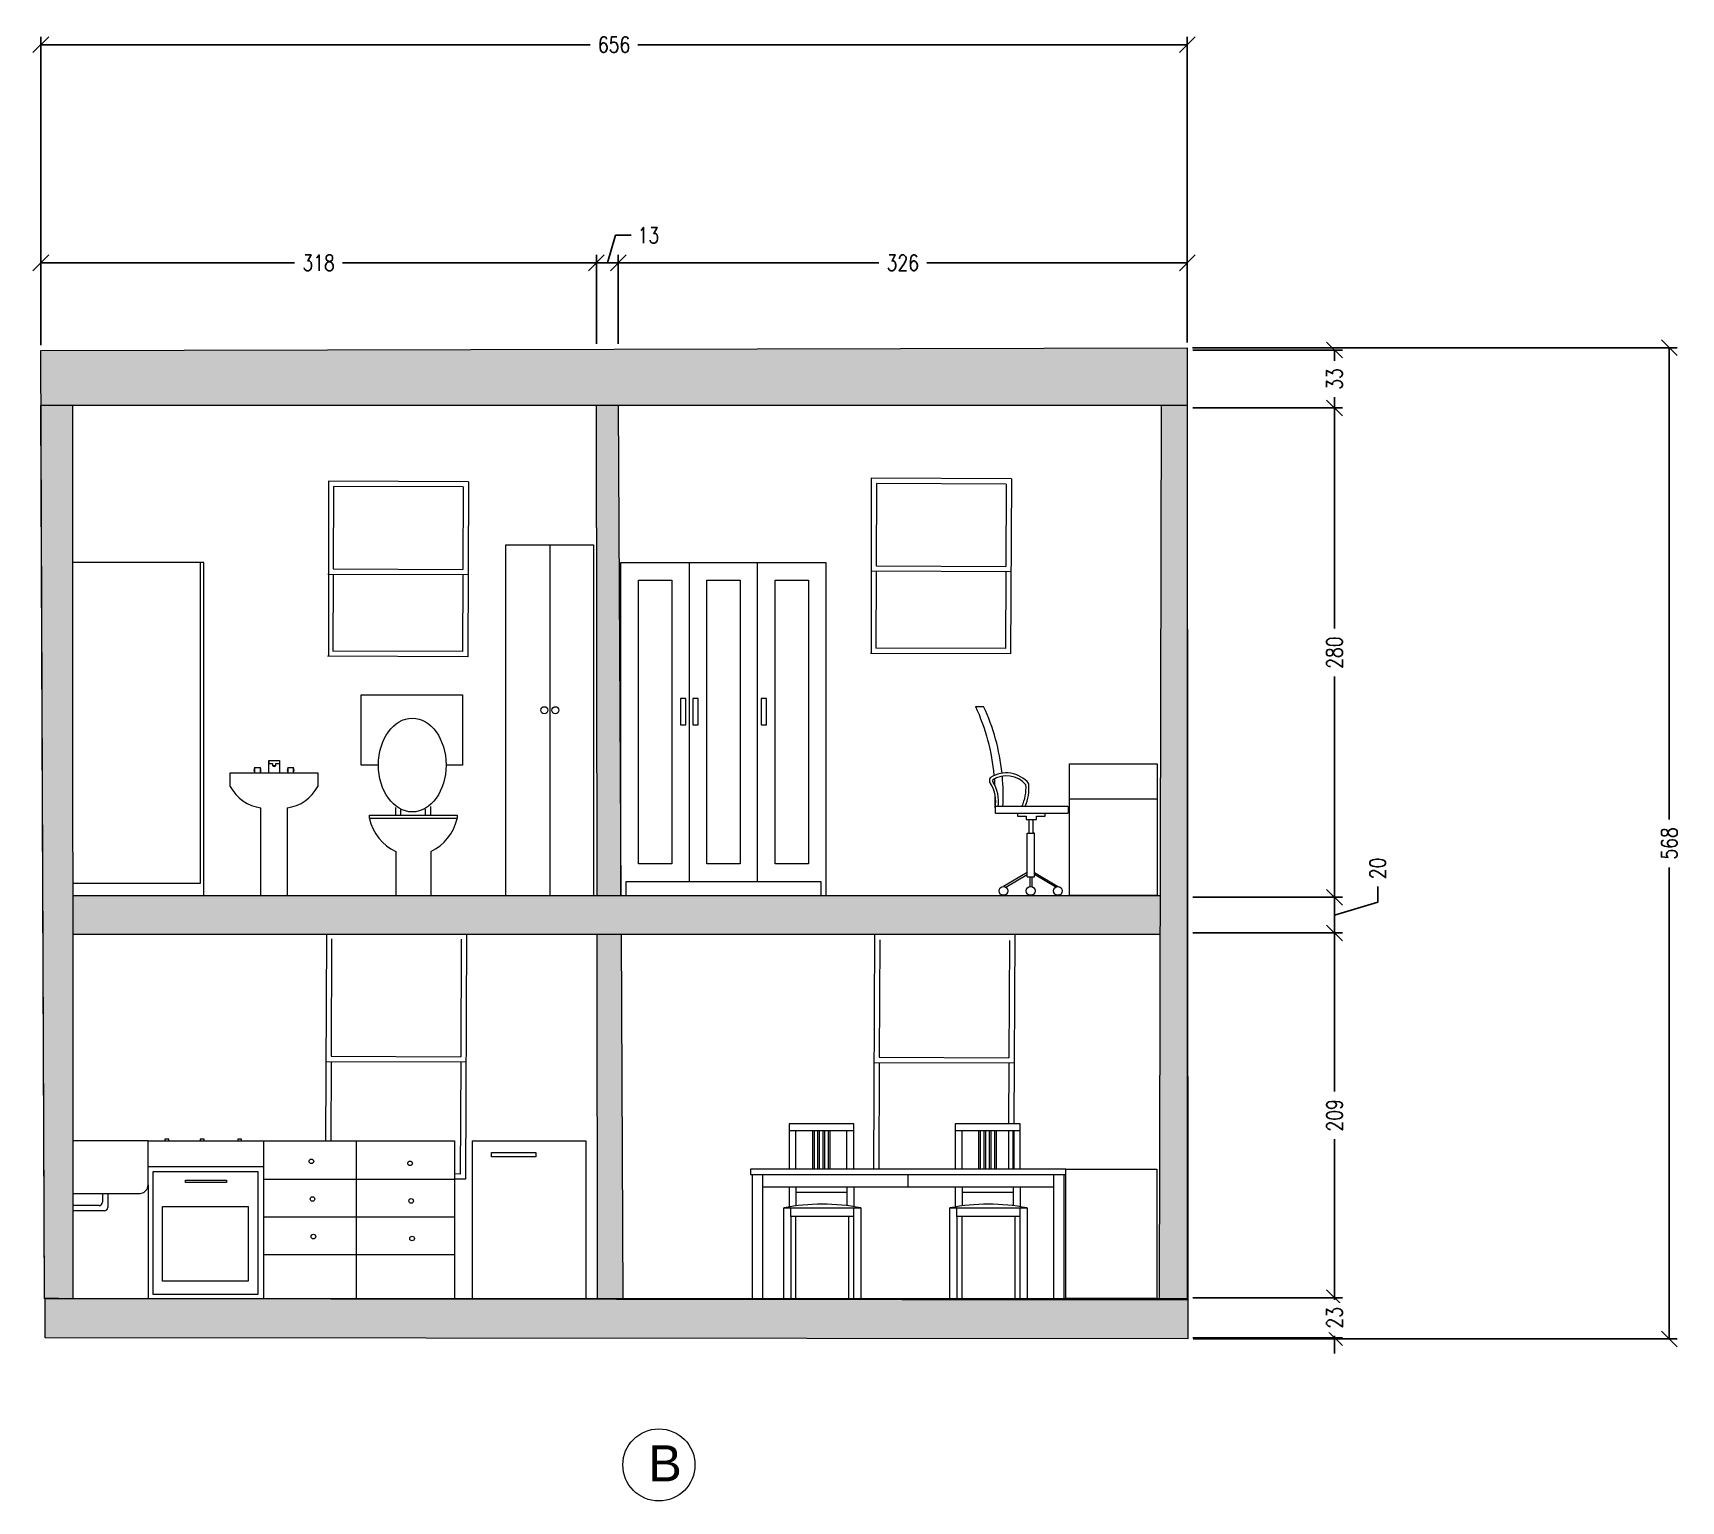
# Model space of a CAD drawing. Header units: inches. Extents: x 6.8 to 51.1, y 5 to 46.5.
# Drawn here: x 8.36 to 27.23, y 5.75 to 22.56 of the extents above; entities that cross this region are included whole.
import ezdxf

# ---------------------------------------------------------------- set-up
doc = ezdxf.new("R2010")
doc.units = ezdxf.units.IN
doc.header["$MEASUREMENT"] = 0
doc.layers.get('DEFPOINTS').update_dxf_attribs({"color": 210})
doc.layers.add('A-ANNO-SCRN', color=30, linetype='Continuous')
doc.layers.add('A-ELEV-MBE1', color=7, linetype='Continuous', lineweight=35)
doc.styles.add('E-ROMANS', font='romans.shx', dxfattribs={"width": 0.8})
doc.styles.get("Standard").update_dxf_attribs({"font": 'Arial.ttf'})
doc.dimstyles.new('Copy of E-0050_TICK_18', dxfattribs={"dimscale": 0.001, "dimtxt": 90, "dimasz": 90, "dimexe": 45, "dimexo": 30, "dimgap": 45, "dimtad": 0, "dimlfac": 50, "dimzin": 0, "dimdsep": 46, "dimtxsty": 'E-ROMANS', "dimblk": 'OBLIQUE', "dimblk1": 'OBLIQUE', "dimblk2": 'OBLIQUE', "dimcen": 45, "dimclrd": 256, "dimclre": 256, "dimclrt": 256, "dimadec": 0, "dimazin": 0, "dimtfac": 1, "dimtmove": 1, "dimatfit": 3, "dimldrblk": 'OPEN90', "dimfxl": 1, "dimtfill": 1, "dimtolj": 1, "dimtzin": 0, "dimarcsym": 0})

# ---------------------------------------------------------------- blocks, each defined once
blk = doc.blocks.new('_Oblique')
at = {"color": 0, "linetype": 'ByBlock', "lineweight": -2}
blk.add_line((-0.5, -0.5), (0.5, 0.5), dxfattribs=at)
blk = doc.blocks.new('*D67')
at = {"lineweight": -2, "transparency": 16777216}
for p, q in [((21.638, 18.957), (27.187, 18.957)), ((27.097, 18.957), (27.097, 13.556)), ((27.097, 7.606), (27.097, 13.006)), ((21.644, 7.606), (27.187, 7.606))]:
    blk.add_line(p, q, dxfattribs=at)
at = {"layer": 'DEFPOINTS', "color": 0, "transparency": 16777216}
for p in [(21.578, 18.957), (21.584, 7.606), (27.097, 7.606)]:
    blk.add_point(p, dxfattribs=at)
at = {"lineweight": -2, "transparency": 16777216, "xscale": 0.18, "yscale": 0.18, "zscale": 0.18}
for p, rotation in [((27.097, 18.957), 90), ((27.097, 7.606), 270)]:
    blk.add_blockref('_Oblique', p, dxfattribs=dict(at, rotation=rotation))
at = {"lineweight": 0, "transparency": 16777216, "insert": (27.097, 13.281), "char_height": 0.18, "attachment_point": 5, "rotation": 90, "style": 'E-ROMANS', "bg_fill": 3, "box_fill_scale": 1.25, "bg_fill_color": 256, "bg_fill_true_color": 13158600, "bg_fill_transparency": 0}
blk.add_mtext('\\A1;568', dxfattribs=at)
blk = doc.blocks.new('_Open90')
at = {"color": 0, "linetype": 'ByBlock', "lineweight": -2}
for p, q in [((0, 0), (-1, 0)), ((-0.5, 0.5), (0, 0)), ((0, 0), (-0.5, -0.5))]:
    blk.add_line(p, q, dxfattribs=at)
blk = doc.blocks.new('*D68')
at = {"lineweight": -2, "transparency": 16777216}
for p, q in [((8.451, 18.986), (8.451, 22.518)), ((21.578, 19.017), (21.578, 22.518)), ((8.451, 22.428), (14.743, 22.428)), ((21.578, 22.428), (15.286, 22.428))]:
    blk.add_line(p, q, dxfattribs=at)
at = {"layer": 'DEFPOINTS', "color": 0, "transparency": 16777216}
for p in [(21.578, 22.428), (8.451, 18.926), (21.578, 18.957)]:
    blk.add_point(p, dxfattribs=at)
at = {"lineweight": -2, "transparency": 16777216, "xscale": 0.18, "yscale": 0.18, "zscale": 0.18, "rotation": 180}
blk.add_blockref('_Oblique', (8.451, 22.428), dxfattribs=at)
at = {"lineweight": -2, "transparency": 16777216, "xscale": 0.18, "yscale": 0.18, "zscale": 0.18}
blk.add_blockref('_Oblique', (21.578, 22.428), dxfattribs=at)
at = {"lineweight": 0, "transparency": 16777216, "insert": (15.015, 22.428), "char_height": 0.18, "attachment_point": 5, "style": 'E-ROMANS', "bg_fill": 3, "box_fill_scale": 1.25, "bg_fill_color": 256, "bg_fill_true_color": 13158600, "bg_fill_transparency": 0}
blk.add_mtext('\\A1;656', dxfattribs=at)
blk = doc.blocks.new('*D69')
at = {"lineweight": -2, "transparency": 16777216}
for p, q in [((8.451, 18.986), (8.451, 20.02)), ((14.812, 19.001), (14.812, 20.02)), ((8.451, 19.93), (11.356, 19.93)), ((14.812, 19.93), (11.907, 19.93))]:
    blk.add_line(p, q, dxfattribs=at)
at = {"layer": 'DEFPOINTS', "color": 0, "transparency": 16777216}
for p in [(14.812, 19.93), (8.451, 18.926), (14.812, 18.941)]:
    blk.add_point(p, dxfattribs=at)
at = {"lineweight": -2, "transparency": 16777216, "xscale": 0.18, "yscale": 0.18, "zscale": 0.18, "rotation": 180}
blk.add_blockref('_Oblique', (8.451, 19.93), dxfattribs=at)
at = {"lineweight": -2, "transparency": 16777216, "xscale": 0.18, "yscale": 0.18, "zscale": 0.18}
blk.add_blockref('_Oblique', (14.812, 19.93), dxfattribs=at)
at = {"lineweight": 0, "transparency": 16777216, "insert": (11.632, 19.93), "char_height": 0.18, "attachment_point": 5, "style": 'E-ROMANS', "bg_fill": 3, "box_fill_scale": 1.25, "bg_fill_color": 256, "bg_fill_true_color": 13158600, "bg_fill_transparency": 0}
blk.add_mtext('\\A1;318', dxfattribs=at)
blk = doc.blocks.new('*D70')
at = {"lineweight": -2, "transparency": 16777216}
for p, q in [((14.938, 19.93), (15.032, 20.245)), ((15.032, 20.245), (15.212, 20.245)), ((14.812, 19.001), (14.812, 20.02)), ((15.063, 19.002), (15.063, 20.02)), ((14.812, 19.93), (15.063, 19.93))]:
    blk.add_line(p, q, dxfattribs=at)
at = {"layer": 'DEFPOINTS', "color": 0, "transparency": 16777216}
for p in [(15.063, 19.93), (14.812, 18.941), (15.063, 18.942)]:
    blk.add_point(p, dxfattribs=at)
at = {"lineweight": -2, "transparency": 16777216, "xscale": 0.18, "yscale": 0.18, "zscale": 0.18, "rotation": 180}
blk.add_blockref('_Oblique', (14.812, 19.93), dxfattribs=at)
at = {"lineweight": 0, "transparency": 16777216, "insert": (15.408, 20.245), "char_height": 0.18, "attachment_point": 5, "style": 'E-ROMANS', "bg_fill": 3, "box_fill_scale": 1.25, "bg_fill_color": 256, "bg_fill_true_color": 13158600, "bg_fill_transparency": 0}
blk.add_mtext('\\A1;13', dxfattribs=at)
at = {"lineweight": -2, "transparency": 16777216, "xscale": 0.18, "yscale": 0.18, "zscale": 0.18}
blk.add_blockref('_Oblique', (15.063, 19.93), dxfattribs=at)
blk = doc.blocks.new('*D71')
at = {"lineweight": -2, "transparency": 16777216}
for p, q in [((15.063, 19.002), (15.063, 20.02)), ((21.578, 19.017), (21.578, 20.02)), ((15.063, 19.93), (18.046, 19.93)), ((21.578, 19.93), (18.596, 19.93))]:
    blk.add_line(p, q, dxfattribs=at)
at = {"layer": 'DEFPOINTS', "color": 0, "transparency": 16777216}
for p in [(21.578, 19.93), (15.063, 18.942), (21.578, 18.957)]:
    blk.add_point(p, dxfattribs=at)
at = {"lineweight": -2, "transparency": 16777216, "xscale": 0.18, "yscale": 0.18, "zscale": 0.18, "rotation": 180}
blk.add_blockref('_Oblique', (15.063, 19.93), dxfattribs=at)
at = {"lineweight": -2, "transparency": 16777216, "xscale": 0.18, "yscale": 0.18, "zscale": 0.18}
blk.add_blockref('_Oblique', (21.578, 19.93), dxfattribs=at)
at = {"lineweight": 0, "transparency": 16777216, "insert": (18.321, 19.93), "char_height": 0.18, "attachment_point": 5, "style": 'E-ROMANS', "bg_fill": 3, "box_fill_scale": 1.25, "bg_fill_color": 256, "bg_fill_true_color": 13158600, "bg_fill_transparency": 0}
blk.add_mtext('\\A1;326', dxfattribs=at)
blk = doc.blocks.new('*D53')
at = {"lineweight": -2, "transparency": 16777216}
for p, q in [((21.642, 18.931), (23.354, 18.931)), ((23.264, 18.931), (23.264, 18.806)), ((23.264, 18.269), (23.264, 18.393)), ((21.642, 18.269), (23.354, 18.269))]:
    blk.add_line(p, q, dxfattribs=at)
at = {"layer": 'DEFPOINTS', "color": 0, "transparency": 16777216}
for p in [(21.582, 18.931), (21.582, 18.269), (23.264, 18.269)]:
    blk.add_point(p, dxfattribs=at)
at = {"lineweight": -2, "transparency": 16777216, "xscale": 0.18, "yscale": 0.18, "zscale": 0.18}
for p, rotation in [((23.264, 18.931), 90), ((23.264, 18.269), 270)]:
    blk.add_blockref('_Oblique', p, dxfattribs=dict(at, rotation=rotation))
at = {"lineweight": 0, "transparency": 16777216, "insert": (23.264, 18.6), "char_height": 0.18, "attachment_point": 5, "rotation": 90, "style": 'E-ROMANS', "bg_fill": 3, "box_fill_scale": 1.25, "bg_fill_color": 256, "bg_fill_true_color": 13158600, "bg_fill_transparency": 0}
blk.add_mtext('\\A1;33', dxfattribs=at)
blk = doc.blocks.new('*D54')
at = {"lineweight": -2, "transparency": 16777216}
for p, q in [((21.642, 18.269), (23.354, 18.269)), ((23.264, 18.269), (23.264, 15.741)), ((23.264, 12.664), (23.264, 15.191)), ((21.642, 12.664), (23.354, 12.664))]:
    blk.add_line(p, q, dxfattribs=at)
at = {"layer": 'DEFPOINTS', "color": 0, "transparency": 16777216}
for p in [(21.582, 18.269), (21.582, 12.664), (23.264, 12.664)]:
    blk.add_point(p, dxfattribs=at)
at = {"lineweight": -2, "transparency": 16777216, "xscale": 0.18, "yscale": 0.18, "zscale": 0.18}
for p, rotation in [((23.264, 18.269), 90), ((23.264, 12.664), 270)]:
    blk.add_blockref('_Oblique', p, dxfattribs=dict(at, rotation=rotation))
at = {"lineweight": 0, "transparency": 16777216, "insert": (23.264, 15.466), "char_height": 0.18, "attachment_point": 5, "rotation": 90, "style": 'E-ROMANS', "bg_fill": 3, "box_fill_scale": 1.25, "bg_fill_color": 256, "bg_fill_true_color": 13158600, "bg_fill_transparency": 0}
blk.add_mtext('\\A1;280', dxfattribs=at)
blk = doc.blocks.new('*D55')
at = {"lineweight": -2, "transparency": 16777216}
for p, q in [((21.642, 12.664), (23.354, 12.664)), ((23.264, 12.664), (23.264, 12.256)), ((23.759, 12.609), (23.759, 12.789)), ((23.264, 12.46), (23.759, 12.609)), ((21.642, 12.256), (23.354, 12.256))]:
    blk.add_line(p, q, dxfattribs=at)
at = {"layer": 'DEFPOINTS', "color": 0, "transparency": 16777216}
for p in [(21.582, 12.664), (21.582, 12.256), (23.264, 12.256)]:
    blk.add_point(p, dxfattribs=at)
at = {"lineweight": -2, "transparency": 16777216, "xscale": 0.18, "yscale": 0.18, "zscale": 0.18}
for p, rotation in [((23.264, 12.664), 90), ((23.264, 12.256), 270)]:
    blk.add_blockref('_Oblique', p, dxfattribs=dict(at, rotation=rotation))
at = {"lineweight": 0, "transparency": 16777216, "insert": (23.759, 12.995), "char_height": 0.18, "attachment_point": 5, "rotation": 90, "style": 'E-ROMANS', "bg_fill": 3, "box_fill_scale": 1.25, "bg_fill_color": 256, "bg_fill_true_color": 13158600, "bg_fill_transparency": 0}
blk.add_mtext('\\A1;20', dxfattribs=at)
blk = doc.blocks.new('*D56')
at = {"lineweight": -2, "transparency": 16777216}
for p, q in [((21.642, 12.256), (23.354, 12.256)), ((23.264, 12.256), (23.264, 10.439)), ((23.264, 8.078), (23.264, 9.896)), ((21.642, 8.078), (23.354, 8.078))]:
    blk.add_line(p, q, dxfattribs=at)
at = {"layer": 'DEFPOINTS', "color": 0, "transparency": 16777216}
for p in [(21.582, 12.256), (21.582, 8.078), (23.264, 8.078)]:
    blk.add_point(p, dxfattribs=at)
at = {"lineweight": -2, "transparency": 16777216, "xscale": 0.18, "yscale": 0.18, "zscale": 0.18}
for p, rotation in [((23.264, 12.256), 90), ((23.264, 8.078), 270)]:
    blk.add_blockref('_Oblique', p, dxfattribs=dict(at, rotation=rotation))
at = {"lineweight": 0, "transparency": 16777216, "insert": (23.264, 10.167), "char_height": 0.18, "attachment_point": 5, "rotation": 90, "style": 'E-ROMANS', "bg_fill": 3, "box_fill_scale": 1.25, "bg_fill_color": 256, "bg_fill_true_color": 13158600, "bg_fill_transparency": 0}
blk.add_mtext('\\A1;209', dxfattribs=at)
blk = doc.blocks.new('*D57')
at = {"lineweight": -2, "transparency": 16777216}
for p, q in [((23.264, 8.078), (23.264, 8.258)), ((21.642, 8.078), (23.354, 8.078)), ((23.264, 8.078), (23.264, 8.056)), ((21.642, 7.62), (23.354, 7.62)), ((23.264, 7.62), (23.264, 7.642)), ((23.264, 7.62), (23.264, 7.44))]:
    blk.add_line(p, q, dxfattribs=at)
at = {"layer": 'DEFPOINTS', "color": 0, "transparency": 16777216}
for p in [(21.582, 8.078), (21.582, 7.62)]:
    blk.add_point(p, dxfattribs=at)
at = {"lineweight": -2, "transparency": 16777216, "xscale": 0.18, "yscale": 0.18, "zscale": 0.18}
for p, rotation in [((23.264, 8.078), 270), ((23.264, 7.62), 90)]:
    blk.add_blockref('_Oblique', p, dxfattribs=dict(at, rotation=rotation))
at = {"lineweight": 0, "transparency": 16777216, "insert": (23.264, 7.849), "char_height": 0.18, "attachment_point": 5, "rotation": 90, "style": 'E-ROMANS', "bg_fill": 3, "box_fill_scale": 1.25, "bg_fill_color": 256, "bg_fill_true_color": 13158600, "bg_fill_transparency": 0}
blk.add_mtext('\\A1;23', dxfattribs=at)
at = {"layer": 'DEFPOINTS', "color": 0, "transparency": 16777216}
blk.add_point((23.264, 7.62), dxfattribs=at)

msp = doc.modelspace()

# ---------------------------------------------------------------- hatches: boundary and pattern name
at = {"layer": 'A-ANNO-SCRN', "lineweight": 0}
h = msp.add_hatch(color=7, dxfattribs=at)
h.dxf.hatch_style = 1
h.set_gradient(color1=(51, 51, 51), color2=(51, 51, 51), tint=1)
h.paths.add_polyline_path([(8.812, 18.3), (8.453, 18.3), (8.492, 8.075), (8.68, 8.069), (8.817, 8.069)])
h.paths.add_polyline_path([(21.27, 12.686), (8.814, 12.686), (8.815, 12.237), (21.269, 12.237)])
h.paths.add_polyline_path([(15.097, 12.237), (14.821, 12.237), (14.826, 8.065), (15.117, 8.065)])
h.paths.add_polyline_path([(15.063, 18.3), (14.813, 18.3), (14.82, 12.686), (15.094, 12.686)])
h.paths.add_polyline_path([(21.584, 8.055), (12.501, 8.065), (8.501, 8.065), (8.501, 7.62), (21.584, 7.606)])
h.paths.add_polyline_path([(21.578, 18.957), (8.451, 18.926), (8.453, 18.3), (8.812, 18.3), (21.578, 18.3)])
h.paths.add_polyline_path([(21.578, 18.3), (21.285, 18.3), (21.259, 8.065), (21.578, 8.065)])

# ---------------------------------------------------------------- linework, layer by layer
at = {"color": 7, "lineweight": 0}
for p, q in [((11.743, 17.429), (11.743, 15.424)), ((13.347, 17.423), (13.339, 15.417)), ((17.96, 17.464), (17.96, 15.458)), ((19.564, 17.457), (19.556, 15.451)), ((15.877, 12.847), (15.877, 16.498)), ((16.659, 12.847), (16.659, 16.498)), ((19.158, 14.851), (19.243, 14.851)), ((12.515, 13.605), (12.515, 13.692)), ((12.575, 13.605), (12.575, 13.665)), ((12.856, 13.605), (12.856, 13.673)), ((12.916, 13.605), (12.916, 13.705)), ((20.219, 13.638), (20.219, 13.693)), ((19.764, 13.398), (19.815, 13.398)), ((12.916, 13.188), (12.916, 12.686)), ((19.5, 12.779), (19.746, 12.926)), ((19.774, 12.9), (19.774, 12.786)), ((19.797, 12.9), (19.797, 12.785)), ((20.072, 12.78), (19.829, 12.924)), ((9.679, 9.875), (13.188, 9.875)), ((10.999, 9.875), (10.999, 8.068)), ((12.064, 8.066), (12.064, 9.875)), ((13.188, 9.875), (13.188, 8.065)), ((13.39, 9.875), (14.693, 9.875)), ((13.39, 9.875), (13.39, 8.066)), ((14.693, 9.875), (14.693, 8.066)), ((17.76, 9.991), (17.018, 9.991)), ((17.098, 9.55), (17.098, 9.991)), ((17.289, 9.55), (17.289, 9.991)), ((17.309, 9.55), (17.309, 9.991)), ((17.349, 9.55), (17.349, 9.991)), ((17.369, 9.55), (17.369, 9.991)), ((17.409, 9.55), (17.409, 9.991)), ((17.429, 9.55), (17.429, 9.991)), ((17.469, 9.55), (17.469, 9.991)), ((17.489, 9.55), (17.489, 9.991)), ((17.68, 9.55), (17.68, 9.991)), ((19.663, 9.991), (18.921, 9.991)), ((19.002, 9.55), (19.002, 9.991)), ((19.192, 9.55), (19.192, 9.991)), ((19.212, 9.55), (19.212, 9.991)), ((19.252, 9.55), (19.252, 9.991)), ((19.272, 9.55), (19.272, 9.991)), ((19.312, 9.55), (19.312, 9.991)), ((19.332, 9.55), (19.332, 9.991)), ((19.373, 9.55), (19.373, 9.991)), ((19.393, 9.55), (19.393, 9.991)), ((19.583, 9.55), (19.583, 9.991)), ((9.679, 9.583), (10.999, 9.583)), ((18.383, 9.349), (18.383, 9.49)), ((9.679, 9.373), (9.679, 8.066)), ((10.999, 9.435), (13.188, 9.435)), ((17.018, 9.349), (17.018, 9.119)), ((17.098, 9.349), (17.098, 9.131)), ((17.098, 9.289), (17.68, 9.289)), ((17.68, 9.349), (17.68, 9.133)), ((17.76, 9.349), (17.76, 9.122)), ((18.921, 9.349), (18.921, 9.119)), ((19.002, 9.349), (19.002, 9.131)), ((19.002, 9.289), (19.583, 9.289)), ((19.583, 9.349), (19.583, 9.133)), ((19.663, 9.349), (19.663, 9.122)), ((17.038, 9.008), (17.038, 9.109)), ((17.76, 9.008), (17.76, 9.109)), ((18.941, 9.008), (18.941, 9.109)), ((19.663, 9.008), (19.663, 9.109)), ((10.999, 9.004), (13.188, 9.004)), ((10.999, 9.004), (13.188, 9.004)), ((10.999, 8.573), (13.188, 8.573))]:
    msp.add_line(p, q, dxfattribs=at)
for points in [[(8.451, 18.926), (21.578, 18.957), (21.578, 8.065), (8.492, 8.065)], [(8.451, 18.3), (8.812, 18.3), (8.817, 8.065), (8.492, 8.075)], [(21.285, 18.3), (21.578, 18.3), (21.584, 8.055), (21.259, 8.065)], [(9.869, 9.875), (9.915, 9.875), (9.915, 9.893), (9.869, 9.893)], [(10.276, 9.875), (10.322, 9.875), (10.322, 9.893), (10.276, 9.893)], [(10.705, 9.875), (10.75, 9.875), (10.75, 9.893), (10.705, 9.893)], [(13.61, 9.742), (14.118, 9.742), (14.118, 9.693), (13.61, 9.693)], [(9.738, 9.523), (10.937, 9.523), (10.937, 8.115), (9.738, 8.115)], [(20.188, 9.55), (21.229, 9.55), (21.229, 8.07), (20.188, 8.07)], [(10.108, 9.425), (10.578, 9.425), (10.578, 9.4), (10.108, 9.4)], [(9.843, 9.122), (10.825, 9.122), (10.825, 8.27), (9.843, 8.27)], [(8.501, 8.07), (21.584, 8.055), (21.584, 7.606), (8.501, 7.62)]]:
    msp.add_lwpolyline(points, close=True, dxfattribs=at)
for points in [[(8.451, 18.3), (21.578, 18.3)], [(14.82, 12.686), (14.813, 18.3), (15.063, 18.3), (15.094, 12.686)], [(13.777, 12.686), (13.777, 16.699), (14.78, 16.699), (14.78, 12.686)], [(14.278, 16.699), (14.278, 12.686)], [(10.319, 12.686), (10.319, 16.498), (8.813, 16.498)], [(8.814, 12.827), (10.279, 12.827), (10.279, 16.498)], [(15.094, 12.686), (15.094, 16.498), (17.441, 16.498), (17.441, 12.686)], [(15.295, 13.048), (15.295, 16.297), (15.676, 16.297), (15.676, 13.048), (15.295, 13.048)], [(16.077, 13.048), (16.077, 16.297), (16.458, 16.297), (16.458, 13.048), (16.077, 13.048)], [(16.86, 13.048), (16.86, 16.297), (17.241, 16.297), (17.241, 13.048), (16.86, 13.048)], [(12.317, 14.179), (12.117, 14.179), (12.117, 14.982), (13.28, 14.982), (13.28, 14.179), (13.091, 14.179)], [(15.837, 14.939), (15.776, 14.939), (15.776, 14.638), (15.837, 14.638), (15.837, 14.939)], [(15.977, 14.939), (15.917, 14.939), (15.917, 14.638), (15.977, 14.638), (15.977, 14.939)], [(16.759, 14.939), (16.699, 14.939), (16.699, 14.638), (16.759, 14.638), (16.759, 14.939)], [(11.061, 14.091), (11.061, 14.231), (11.182, 14.231), (11.182, 14.091)], [(11.061, 14.231), (11.061, 14.198), (11.103, 14.198), (11.103, 14.173), (11.143, 14.173), (11.143, 14.198), (11.182, 14.198)], [(20.229, 12.686), (20.229, 14.191), (21.232, 14.191), (21.232, 12.686), (20.229, 12.686)], [(10.62, 13.934), (10.62, 14.091), (11.623, 14.091), (11.623, 13.934)], [(10.901, 14.091), (10.901, 14.151), (10.961, 14.151), (10.961, 14.091)], [(11.282, 14.091), (11.282, 14.151), (11.342, 14.151), (11.342, 14.091)], [(20.229, 13.79), (21.232, 13.79)], [(10.971, 12.686), (10.971, 13.69)], [(11.272, 13.69), (11.272, 12.686)], [(12.214, 13.565), (12.214, 13.605), (13.217, 13.605), (13.217, 13.565), (12.214, 13.565)], [(20.21, 13.703), (19.377, 13.703), (19.377, 13.638)], [(19.386, 13.628), (20.21, 13.628)], [(19.633, 13.628), (19.633, 13.592), (19.733, 13.592), (19.733, 13.556), (19.851, 13.556), (19.851, 13.592), (19.951, 13.592), (19.951, 13.628)], [(19.764, 13.556), (19.764, 13.398)], [(19.815, 13.398), (19.815, 13.556)], [(19.746, 12.9), (19.746, 13.398), (19.764, 13.398)], [(19.746, 12.9), (19.829, 12.9), (19.829, 13.398), (19.815, 13.398)], [(12.515, 13.188), (12.515, 12.686)], [(15.094, 12.686), (15.155, 12.686), (15.155, 12.847), (17.381, 12.847), (17.381, 12.686), (17.441, 12.686)], [(19.746, 12.95), (19.474, 12.787)], [(19.829, 12.95), (20.102, 12.786)], [(8.814, 12.686), (21.27, 12.686)], [(21.269, 12.237), (8.815, 12.237)], [(15.097, 12.237), (15.117, 8.065), (14.826, 8.065), (14.821, 12.237)], [(17.76, 9.55), (17.76, 10.071), (17.018, 10.071), (17.018, 9.55)], [(19.663, 9.55), (19.663, 10.071), (18.921, 10.071), (18.921, 9.55)], [(9.679, 9.365), (9.679, 9.875), (8.817, 9.875), (8.817, 9.273)], [(16.578, 9.55), (16.578, 9.49), (20.188, 9.49), (20.188, 9.55), (16.578, 9.55)], [(16.598, 9.49), (16.598, 8.066), (16.718, 8.066), (16.718, 9.49)], [(20.047, 9.49), (20.047, 8.066), (20.168, 8.066), (20.168, 9.49)], [(8.817, 9.273), (9.588, 9.273)], [(9.158, 9.273), (9.158, 9.173)], [(9.218, 9.273), (9.218, 9.113)], [(16.718, 9.349), (20.047, 9.349)], [(9.118, 9.133), (8.817, 9.133)], [(9.178, 9.073), (8.817, 9.073)], [(16.958, 8.066), (16.958, 9.109), (17.84, 9.109), (17.84, 8.066), (17.76, 8.066), (17.76, 9.008), (17.038, 9.008), (17.038, 8.066), (16.958, 8.066)], [(18.861, 8.066), (18.861, 9.109), (19.744, 9.109), (19.744, 8.066), (19.663, 8.066), (19.663, 9.008), (18.941, 9.008), (18.941, 8.066), (18.861, 8.066)], [(17.018, 8.066), (17.098, 8.066), (17.098, 9.008)], [(17.7, 9.008), (17.7, 8.066), (17.78, 8.066)], [(18.921, 8.066), (19.002, 8.066), (19.002, 9.008)], [(19.603, 9.008), (19.603, 8.066), (19.683, 8.066)]]:
    msp.add_lwpolyline(points, dxfattribs=at)
for centre, radius in [((14.216, 14.807), 0.0401), ((14.343, 14.807), 0.0401), ((19.473, 12.737), 0.0502), ((19.785, 12.737), 0.0502), ((20.097, 12.737), 0.0502), ((11.549, 9.641), 0.0262), ((12.679, 9.618), 0.0262), ((11.562, 9.209), 0.0262), ((12.692, 9.187), 0.0262), ((11.572, 8.779), 0.0262), ((12.702, 8.757), 0.0262), ((15.528, 6.164), 0.413)]:
    msp.add_circle(centre, radius, dxfattribs=at)
for centre, radius, start, end in [((19.162, 14.848), 0.00537, 140.7444, 219.2556), ((16.954, 13.829), 2.426, 5.4604, 24.7963), ((19.242, 14.846), 0.00565, 40.429, 76.009), ((17.045, 13.829), 2.426, 6.0738, 24.8624), ((11.123, 14.186), 0.0235, 211.9826, 328.0174), ((10.941, 14.121), 0.0501, 143.0652, 216.9348), ((10.921, 14.121), 0.0501, 323.0652, 36.9348), ((11.322, 14.121), 0.0501, 143.0652, 216.9348), ((11.302, 14.121), 0.0501, 323.0652, 36.9348), ((19.365, 14.002), 0.0526, 140.942, 219.058), ((19.506, 13.759), 0.33, 38.5627, 123.3178), ((19.001, 13.763), 0.384, 348.6096, 32.4052), ((19.508, 13.763), 0.293, 40.4401, 123.4585), ((19.373, 14.004), 0.0274, 172.7838, 220.3749), ((19.002, 13.763), 0.415, 351.6841, 32.4802), ((16.954, 13.829), 2.426, 2.6, 4.5855), ((17.045, 13.829), 2.426, 357.0257, 5.2753), ((19.2, 13.923), 0.566, 337.1749, 4.288), ((11.026, 14.143), 0.457, 207.2338, 263.0374), ((11.216, 14.143), 0.457, 276.9626, 332.7662), ((16.954, 13.829), 2.426, 357.0257, 359.6589), ((19.21, 13.92), 0.522, 335.5166, 3.6847), ((19.387, 13.638), 0.0101, 179.4984, 276.3762), ((20.209, 13.693), 0.0101, 358.4951, 95.373), ((20.209, 13.638), 0.0101, 263.6238, 0.5016), ((12.757, 13.69), 0.558, 193.0042, 244.2076), ((12.673, 13.69), 0.558, 295.7924, 346.9958), ((9.583, 9.369), 0.0958, 267.2925, 2.3824), ((9.117, 9.174), 0.0408, 270.9858, 359.3784), ((9.177, 9.114), 0.0408, 270.9858, 359.3784), ((17.399, 6.761), 2.388, 79.3552, 100.6448), ((19.302, 6.761), 2.388, 79.3552, 100.6448)]:
    msp.add_arc(centre, radius, start, end, dxfattribs=at)
msp.add_ellipse((12.704, 14.179), major_axis=(0, -0.537), ratio=0.720583, dxfattribs=at)
at = {"layer": 'A-ELEV-MBE1', "color": 7, "lineweight": 0}
for p, q in [((13.347, 17.423), (11.743, 17.429)), ((11.803, 17.369), (11.799, 16.426)), ((13.287, 17.363), (11.803, 17.369)), ((13.287, 17.363), (13.283, 16.42)), ((19.564, 17.457), (17.96, 17.464)), ((18.02, 17.403), (18.016, 16.461)), ((19.504, 17.397), (18.02, 17.403)), ((19.504, 17.397), (19.5, 16.454)), ((11.799, 16.366), (11.795, 15.484)), ((13.283, 16.36), (13.279, 15.478)), ((18.015, 16.4), (18.012, 15.518)), ((19.499, 16.394), (19.496, 15.512)), ((13.279, 15.478), (11.795, 15.484)), ((19.496, 15.512), (18.012, 15.518)), ((13.339, 15.417), (11.735, 15.424)), ((19.556, 15.451), (17.951, 15.458)), ((11.721, 12.237), (11.712, 9.875)), ((11.781, 12.189), (11.776, 10.845)), ((13.265, 12.183), (13.26, 10.839)), ((13.326, 12.237), (13.314, 9.435)), ((17.998, 12.237), (17.987, 9.55)), ((18.058, 12.177), (18.052, 10.833)), ((19.542, 12.171), (19.536, 10.827)), ((19.602, 12.231), (19.593, 10.071)), ((11.776, 10.785), (11.772, 9.875)), ((13.26, 10.779), (13.254, 9.495)), ((18.052, 10.773), (18.047, 9.55)), ((19.536, 10.767), (19.533, 10.071)), ((19.533, 9.991), (19.531, 9.55)), ((19.593, 9.991), (19.591, 9.55)), ((13.254, 9.495), (13.188, 9.496)), ((18.047, 9.49), (18.047, 9.49)), ((19.531, 9.49), (19.531, 9.484)), ((13.314, 9.435), (13.188, 9.435))]:
    msp.add_line(p, q, dxfattribs=at)
for points in [[(11.799, 16.426), (13.283, 16.42)], [(18.016, 16.461), (19.5, 16.454)], [(11.739, 16.366), (13.343, 16.36)], [(17.955, 16.401), (19.56, 16.394)], [(11.715, 10.785), (13.32, 10.779)], [(11.776, 10.845), (13.26, 10.839)], [(17.992, 10.773), (19.596, 10.767)], [(18.052, 10.833), (19.536, 10.827)]]:
    msp.add_lwpolyline(points, dxfattribs=at)

# ---------------------------------------------------------------- texts
at = {"color": 7, "lineweight": 0, "insert": (15.406, 6.389), "char_height": 0.413, "attachment_point": 1}
msp.add_mtext_dynamic_manual_height_columns('B', width=2.13344, gutter_width=1, heights=[0], dxfattribs=at)

# ---------------------------------------------------------------- next in the draw order: dimensions: what is measured, and where the dimension line sits
at = {"color": 7, "lineweight": 0}
dim = msp.add_linear_dim(base=(27.097, 7.606), p1=(21.578, 18.957), p2=(21.584, 7.606), angle=90, dimstyle='Copy of E-0050_TICK_18', override={"dimscale": 0.002, "dimdec": 0}, dxfattribs=at)
dim.commit()
dim.dimension.update_dxf_attribs({"geometry": '*D67', "text_midpoint": (27.097, 13.281)})

# ---------------------------------------------------------------- next in the draw order: dimensions: what is measured, and where the dimension line sits
dim = msp.add_linear_dim(base=(21.578, 22.428), p1=(8.451, 18.926), p2=(21.578, 18.957), dimstyle='Copy of E-0050_TICK_18', override={"dimscale": 0.002, "dimdec": 0}, dxfattribs=at)
dim.commit()
dim.dimension.update_dxf_attribs({"geometry": '*D68', "text_midpoint": (15.015, 22.428)})

# ---------------------------------------------------------------- next in the draw order: dimensions: what is measured, and where the dimension line sits
dim = msp.add_linear_dim(base=(14.812, 19.93), p1=(8.451, 18.926), p2=(14.812, 18.941), dimstyle='Copy of E-0050_TICK_18', override={"dimscale": 0.002, "dimdec": 0}, dxfattribs=at)
dim.commit()
dim.dimension.update_dxf_attribs({"geometry": '*D69', "text_midpoint": (11.632, 19.93)})

# ---------------------------------------------------------------- next in the draw order: dimensions: what is measured, and where the dimension line sits
dim = msp.add_linear_dim(base=(15.063, 19.93), p1=(14.812, 18.941), p2=(15.063, 18.942), dimstyle='Copy of E-0050_TICK_18', override={"dimscale": 0.002, "dimdec": 0}, dxfattribs=at)
dim.commit()
dim.dimension.update_dxf_attribs({"geometry": '*D70', "text_midpoint": (15.302, 20.245)})

# ---------------------------------------------------------------- next in the draw order: dimensions: what is measured, and where the dimension line sits
dim = msp.add_linear_dim(base=(21.578, 19.93), p1=(15.063, 18.942), p2=(21.578, 18.957), dimstyle='Copy of E-0050_TICK_18', override={"dimscale": 0.002, "dimdec": 0}, dxfattribs=at)
dim.commit()
dim.dimension.update_dxf_attribs({"geometry": '*D71', "text_midpoint": (18.321, 19.93)})

# ---------------------------------------------------------------- next in the draw order: dimensions: what is measured, and where the dimension line sits
at = {"lineweight": 0}
dim = msp.add_linear_dim(base=(23.264, 18.269), p1=(21.582, 18.931), p2=(21.582, 18.269), angle=90, dimstyle='Copy of E-0050_TICK_18', override={"dimscale": 0.002, "dimdec": 0}, dxfattribs=at)
dim.commit()
dim.dimension.update_dxf_attribs({"geometry": '*D53', "text_midpoint": (23.264, 18.6)})

# ---------------------------------------------------------------- next in the draw order: dimensions: what is measured, and where the dimension line sits
dim = msp.add_linear_dim(base=(23.264, 12.664), p1=(21.582, 18.269), p2=(21.582, 12.664), angle=90, dimstyle='Copy of E-0050_TICK_18', override={"dimscale": 0.002, "dimdec": 0}, dxfattribs=at)
dim.commit()
dim.dimension.update_dxf_attribs({"geometry": '*D54', "text_midpoint": (23.264, 15.466)})

# ---------------------------------------------------------------- next in the draw order: dimensions: what is measured, and where the dimension line sits
dim = msp.add_linear_dim(base=(23.264, 12.256), p1=(21.582, 12.664), p2=(21.582, 12.256), angle=90, dimstyle='Copy of E-0050_TICK_18', override={"dimscale": 0.002, "dimdec": 0}, dxfattribs=at)
dim.commit()
dim.dimension.update_dxf_attribs({"geometry": '*D55', "text_midpoint": (23.759, 12.879)})

# ---------------------------------------------------------------- next in the draw order: dimensions: what is measured, and where the dimension line sits
dim = msp.add_linear_dim(base=(23.264, 8.078), p1=(21.582, 12.256), p2=(21.582, 8.078), angle=90, dimstyle='Copy of E-0050_TICK_18', override={"dimscale": 0.002, "dimdec": 0}, dxfattribs=at)
dim.commit()
dim.dimension.update_dxf_attribs({"geometry": '*D56', "text_midpoint": (23.264, 10.167)})

# ---------------------------------------------------------------- next in the draw order: dimensions: what is measured, and where the dimension line sits
dim = msp.add_linear_dim(base=(23.264, 7.62), p1=(21.582, 8.078), p2=(21.582, 7.62), angle=90, dimstyle='Copy of E-0050_TICK_18', override={"dimscale": 0.002, "dimdec": 0}, dxfattribs=at)
dim.commit()
dim.dimension.update_dxf_attribs({"geometry": '*D57', "text_midpoint": (23.264, 7.849)})

doc.saveas('drawing.dxf')
